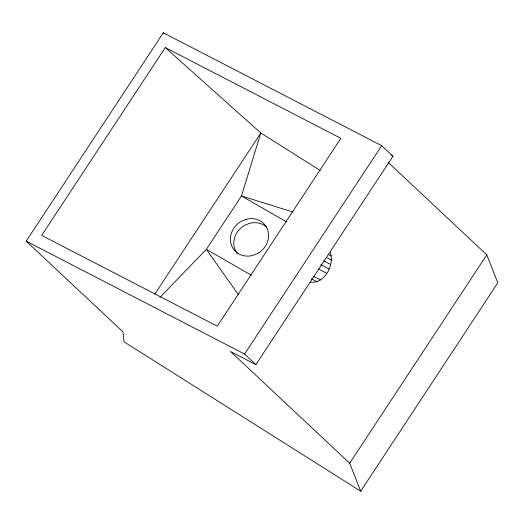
<?xml version="1.0" encoding="UTF-8"?>
<svg xmlns="http://www.w3.org/2000/svg" width="524" height="524" viewBox="0 0 524 524"><rect width="100%" height="100%" fill="white"/><g stroke="black" fill="none" stroke-linecap="round" stroke-linejoin="round"><path stroke-width="0.79" d="M310.712 282.272C324.88 283.602 334.6 264.843 330.277 252.529M360.709 491.211L123.978 341.792L122.989 331.908L26.2 241.171L163.292 32.789L381.675 145.652L392.974 156.244L255.876 364.619L230.553 351.532L349.691 463.223L360.709 491.211L497.8 282.829L486.783 254.847L388.494 162.695M165.27 47.573L41.684 235.42L217.277 326.164L340.862 138.316L165.27 47.573L260.821 132.998L320.347 170.569M154.757 294.206L260.821 132.998L241.472 195.963L206.351 249.339L159.892 297.403M255.876 364.619L244.584 354.034L381.675 145.652M349.691 463.223L486.783 254.847M292.896 211.991L241.472 195.963L286.333 221.77M391.526 155.49L392.974 156.244M328.437 254.494L331.312 255.981M326.38 257.448L331.456 260.074M323.852 260.985L330.703 264.528M320.852 264.764L329.105 269.035M318.507 269.015L326.773 273.286M313.725 276.384L320.577 279.921M311.328 278.853L317.131 281.846M26.2 241.171L244.584 354.034M251.212 275.146L206.351 249.339L238.459 294.783M163.292 32.789L164.484 33.903M237.326 253.754A19.84 17.967 -39.8 0 1 244.629 225.359L249.372 223.401A19.84 17.967 -39.8 0 1 266.827 227.344M246.005 219.353L241.263 221.311A19.84 17.967 -39.8 0 0 231.339 244.885A19.84 17.967 -39.8 0 0 252.987 255.385L257.729 253.426A19.84 17.967 -39.8 0 0 267.653 229.853A19.84 17.967 -39.8 0 0 246.005 219.353"/></g></svg>
